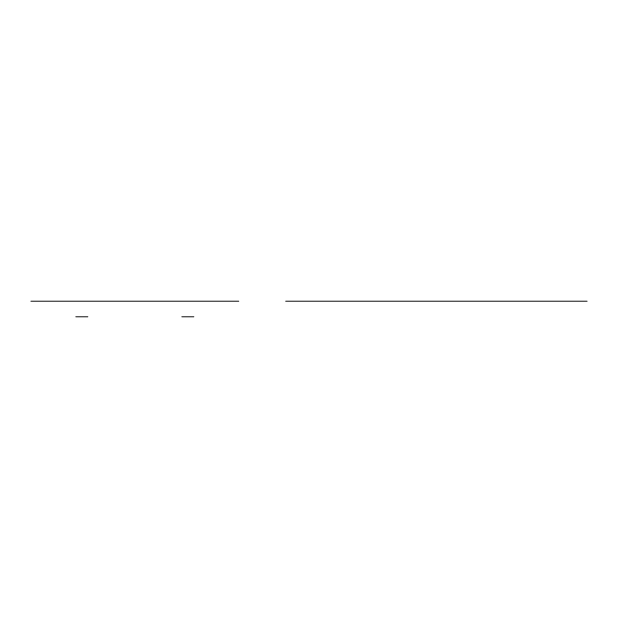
<?xml version="1.0" encoding="UTF-8"?>
<svg xmlns="http://www.w3.org/2000/svg" width="618" height="618" viewBox="0 0 618 618"><rect width="100%" height="100%" fill="white"/><g stroke="black" fill="none" stroke-linecap="round" stroke-linejoin="round"><path stroke-width="0.93" d="M30.9 301.205L238.772 301.205M285.694 301.205L587.1 301.205M75.813 316.795L87.841 316.795M181.831 316.795L193.851 316.795"/></g></svg>
